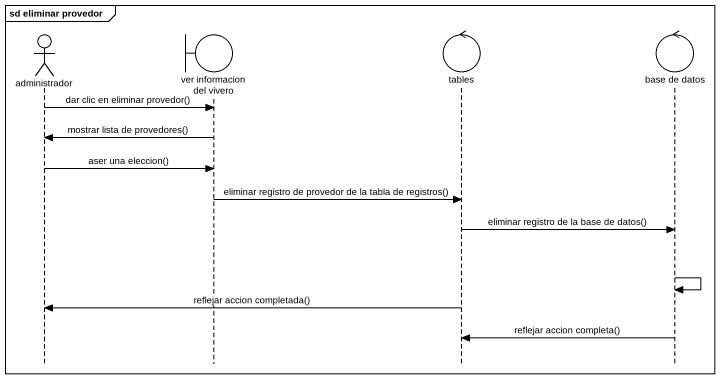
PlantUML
@startuml
mainframe sd eliminar provedor
hide footbox
actor administrador
boundary "ver informacion del vivero" as ver_informacion_del_vivero
control tables
control "base de datos" as base_de_datos

administrador -> ver_informacion_del_vivero : dar clic en eliminar provedor()
ver_informacion_del_vivero -> administrador : mostrar lista de provedores()
administrador -> ver_informacion_del_vivero : aser una eleccion()
ver_informacion_del_vivero -> tables : eliminar registro de provedor de la tabla de registros()
tables -> base_de_datos : eliminar registro de la base de datos()
base_de_datos -> base_de_datos
tables -> administrador : reflejar accion completada()
base_de_datos -> tables : reflejar accion completa()
@enduml
